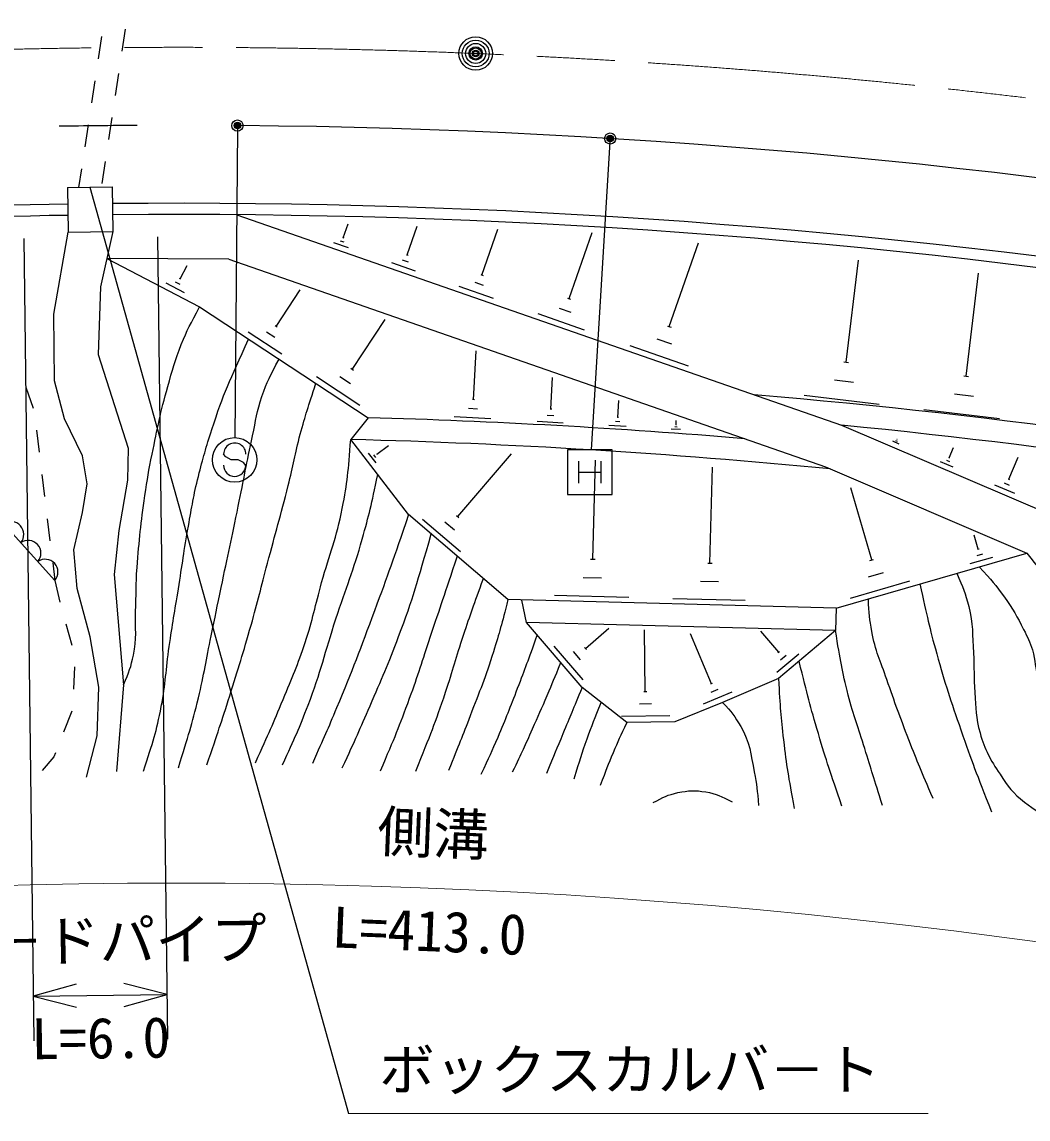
# Model space of a CAD drawing. Units: millimetres, scale not verified. Extents: x 40000 to 680000, y 20000 to 380000.
# Drawn here: x 306635 to 351762, y 266750 to 315978 of the extents above; entities that cross this region are included whole.
import ezdxf
from ezdxf.enums import TextEntityAlignment as Align

# ---------------------------------------------------------------- set-up
doc = ezdxf.new("R2010")
doc.units = ezdxf.units.MM
doc.header["$LTSCALE"] = 1000
doc.header["$PDMODE"] = 32
doc.header["$PDSIZE"] = 500
doc.linetypes.add('CHAIN', pattern=[18.5, 12, -1.5, 3.5, -1.5])
for name, color, linetype, lineweight in [('M-BGD', 7, 'Continuous', 25), ('M-BMK', 2, 'CHAIN', 13), ('M-BMK-SRVR', 3, 'Continuous', 25), ('M-STR-HTXT', 7, 'Continuous', 13), ('M-STR-STRC', 7, 'Continuous', 25)]:
    doc.layers.add(name, color=color, linetype=linetype, lineweight=lineweight)
doc.styles.add('@ＭＳ ゴシック', font='')
doc.styles.add('ＭＳ ゴシック', font='')
doc.styles.get('@ＭＳ ゴシック').set_extended_font_data('@MS Gothic')
doc.styles.get('ＭＳ ゴシック').set_extended_font_data('MS Gothic')

msp = doc.modelspace()

# ---------------------------------------------------------------- linework, layer by layer
at = {"layer": 'M-BGD'}
for p, q in [((311266, 315648), (311116, 314660)), ((310204, 315318), (310054, 314329)), ((310965, 313671), (310815, 312682)), ((309904, 313341), (309754, 312352)), ((310665, 311694), (310515, 310705)), ((309604, 311363), (309454, 310374)), ((310365, 309716), (310215, 308728)), ((309304, 309386), (309178, 308556)), ((308685, 308550), (310684, 308575)), ((308685, 308550), (308710, 306550)), ((309685, 308562), (321277, 267000)), ((310684, 308575), (310710, 306575)), ((316267, 307328), (343395, 297884)), ((321050, 306297), (321266, 306916)), ((323920, 305524), (324367, 306808)), ((308063, 302870), (308710, 306550)), ((308710, 306550), (310710, 306575)), ((310710, 306575), (310151, 304088)), ((321030, 306304), (321071, 306290)), ((327269, 304621), (327986, 306682)), ((331176, 303568), (332209, 306535)), ((320606, 306082), (321265, 305853)), ((320911, 306161), (321075, 306104)), ((335666, 302305), (336973, 306059)), ((315921, 305331), (310438, 305365)), ((310438, 305365), (314606, 303190)), ((315921, 305331), (342671, 296018)), ((323695, 305304), (323961, 305212)), ((323887, 305535), (323953, 305512)), ((343607, 300713), (344151, 305282)), ((313730, 304455), (314040, 305049)), ((323205, 305178), (324266, 304808)), ((313928, 303827), (313101, 304258)), ((313725, 304195), (313519, 304302)), ((313756, 304442), (313704, 304469)), ((326944, 304305), (327327, 304172)), ((327221, 304638), (327317, 304604)), ((348985, 300088), (349535, 304705)), ((310151, 304088), (310047, 301060)), ((318035, 302312), (319119, 303961)), ((326237, 304122), (327768, 303589)), ((331111, 303590), (331241, 303545)), ((308098, 299877), (308063, 302870)), ((314606, 303190), (322168, 298220)), ((329775, 302890), (331854, 302167)), ((330735, 303139), (331255, 302958)), ((318082, 302282), (317988, 302343)), ((321452, 300381), (322932, 302633)), ((335584, 302334), (335747, 302277)), ((318293, 301066), (316789, 302055)), ((317976, 301813), (317600, 302060)), ((335111, 301766), (335765, 301538)), ((333903, 301453), (336518, 300543)), ((310047, 301060), (311404, 296850)), ((326888, 299027), (327011, 301216)), ((321513, 300341), (321391, 300421)), ((343502, 300725), (343712, 300700)), ((308550, 298172), (308098, 299877)), ((321785, 298771), (319842, 300048)), ((321376, 299736), (320890, 300055)), ((330359, 298599), (330439, 300022)), ((343086, 299922), (343927, 299821)), ((348879, 300100), (349091, 300075)), ((306813, 299591), (307137, 298645)), ((326939, 299024), (326837, 299030)), ((333368, 298228), (333410, 298988)), ((341724, 299231), (345089, 298830)), ((348459, 299289), (349308, 299188)), ((327070, 298606), (326661, 298629)), ((330395, 298597), (330322, 298601)), ((347085, 298592), (350480, 298188)), ((309351, 296502), (308550, 298172)), ((322168, 298220), (321380, 297241)), ((327660, 298163), (326024, 298255)), ((330911, 297981), (329741, 298047)), ((330489, 298298), (330196, 298314)), ((333729, 297823), (332963, 297866)), ((333453, 298031), (333261, 298042)), ((333391, 298227), (333344, 298229)), ((335989, 297906), (335963, 297907)), ((335976, 297906), (335986, 298091)), ((343395, 297884), (353749, 293448)), ((307291, 297660), (307408, 296667)), ((336172, 297687), (335756, 297710)), ((336022, 297799), (335918, 297805)), ((311404, 296850), (311369, 295423)), ((323980, 293879), (321380, 297241)), ((322559, 296577), (323069, 296972)), ((345682, 297176), (345967, 297054)), ((345820, 297202), (345891, 297171)), ((345877, 297262), (345895, 297254)), ((345886, 297258), (345888, 297263)), ((348228, 296420), (348425, 296881)), ((308113, 290917), (302750, 296841)), ((309559, 295249), (309351, 296502)), ((322171, 296627), (322509, 296190)), ((322407, 296548), (322492, 296438)), ((322548, 296591), (322569, 296564)), ((326182, 293792), (328593, 296600)), ((348210, 296427), (348245, 296412)), ((350895, 295465), (351315, 296445)), ((332238, 291875), (332354, 296319)), ((337495, 291692), (337607, 295997)), ((342671, 296018), (351704, 292148)), ((347824, 296258), (348389, 296016)), ((348097, 296309), (348238, 296248)), ((307525, 295674), (307642, 294681)), ((311369, 295423), (310986, 293161)), ((350867, 295477), (350923, 295453)), ((309351, 293961), (309559, 295249)), ((344748, 291839), (343813, 295072)), ((350264, 295213), (351147, 294835)), ((350690, 295292), (350911, 295197)), ((308968, 292291), (309351, 293961)), ((307765, 293688), (307889, 292696)), ((328432, 290056), (323980, 293879)), ((324605, 293672), (326301, 292215)), ((325605, 293550), (326029, 293185)), ((326128, 293837), (326235, 293746)), ((310986, 293161), (310777, 291177)), ((349531, 292326), (349352, 292946)), ((309107, 290551), (308968, 292291)), ((343149, 289673), (351704, 292148)), ((349172, 291676), (350181, 291968)), ((349478, 292037), (349730, 292110)), ((349499, 292317), (349562, 292335)), ((308014, 291704), (308113, 290917)), ((332134, 291878), (332342, 291873)), ((337394, 291694), (337596, 291689)), ((344665, 291815), (344831, 291863)), ((310777, 291177), (311195, 286236)), ((331800, 291053), (332633, 291031)), ((344608, 291077), (345274, 291269)), ((308113, 290917), (308341, 289943)), ((309699, 288393), (309107, 290551)), ((337069, 290892), (337879, 290871)), ((343802, 290122), (346465, 290893)), ((343149, 289673), (328432, 290056)), ((329259, 289034), (329063, 290040)), ((330528, 290252), (333862, 290165)), ((335832, 290113), (339073, 290029)), ((343149, 289673), (343122, 288673)), ((308599, 288978), (308872, 288016)), ((343122, 288673), (329259, 289034)), ((331761, 286117), (329259, 289034)), ((331909, 287863), (332966, 288770)), ((334594, 285915), (334557, 288708)), ((337558, 286280), (336617, 288527)), ((340577, 287693), (339779, 288636)), ((343122, 288673), (340567, 286511)), ((310081, 286131), (309699, 288393)), ((331801, 286454), (330500, 287971)), ((331693, 287349), (331367, 287728)), ((331950, 287816), (331869, 287911)), ((341488, 287617), (340501, 286782)), ((340607, 287719), (340546, 287667)), ((340909, 287551), (340662, 287342)), ((308989, 287035), (308949, 286036)), ((340567, 286511), (338063, 285442)), ((310012, 283939), (310081, 286131)), ((311195, 286236), (310882, 282338)), ((333759, 284542), (331761, 286117)), ((337598, 286296), (337517, 286263)), ((337853, 286025), (337531, 285891)), ((334661, 285916), (334526, 285914)), ((338470, 285905), (337183, 285367)), ((308870, 285045), (308505, 284114)), ((334871, 285377), (334330, 285370)), ((338063, 285442), (335925, 284570)), ((335691, 284845), (333524, 284817)), ((335925, 284570), (333759, 284542)), ((309525, 282094), (310012, 283939)), ((308141, 283182), (308071, 283003)), ((308071, 283003), (307543, 282392))]:
    msp.add_line(p, q, dxfattribs=at)
for centre, radius, start, end in [((313663, -5161), 324000, 67.37901, 86.00808), ((313663, -5161), 316500, 90.33716, 90.97076), ((313663, -5161), 316500, 69.87746, 89.49536), ((313663, -5161), 313000, 90.90957, 95.84201), ((313663, -5161), 313000, 71.76401, 90.54347), ((313663, -5161), 312500, 90.90987, 95.84143), ((313663, -5161), 312500, 71.76415, 90.54317), ((313663, -5161), 305500, 72.7134, 85.1518), ((313663, -5161), 303500, 85.19925, 88.39408), ((313663, -5161), 304500, 72.50654, 84.39664), ((313663, -5161), 302500, 84.45515, 88.53808), ((306145, 292985), 575, 319.2236, 125.0832), ((306911, 292139), 575, 319.2236, 125.0832), ((307677, 291293), 575, 319.2236, 125.0832)]:
    msp.add_arc(centre, radius, start, end, dxfattribs=at)
for points, knots in [([(311195, 286236), (311445, 286814), (311519, 287031), (311639, 287565), (311806, 288309), (311705, 288753), (311735, 289515), (311765, 290288), (311740, 290724), (311799, 291496), (311895, 292761), (311963, 293470), (312150, 294725), (312259, 295452), (312319, 295860), (312470, 296579), (312720, 297770), (312843, 298443), (313173, 299615), (313383, 300360), (313489, 300784), (313781, 301501), (314057, 302181), (314186, 302421), (314606, 303190)], [0, 0, 0, 0, 1, 1, 1, 2, 2, 2, 3, 3, 3, 4, 4, 4, 5, 5, 5, 6, 6, 6, 7, 7, 7, 8, 8, 8, 8]), ([(312087, 282355), (312519, 283696), (312660, 284107), (312886, 285263), (313088, 286301), (313085, 286902), (313237, 287948), (313385, 288962), (313491, 289526), (313653, 290537), (313828, 291636), (313903, 292255), (314100, 293350), (314258, 294228), (314333, 294723), (314548, 295588), (314754, 296420), (314894, 296881), (315155, 297697), (315675, 299324), (315960, 299864), (316801, 301748)], [0, 0, 0, 0, 1, 1, 1, 2, 2, 2, 3, 3, 3, 4, 4, 4, 5, 5, 5, 6, 6, 6, 7, 7, 7, 7]), ([(313653, 282514), (314114, 283996), (314249, 284410), (314548, 285647), (314808, 286725), (314899, 287341), (315123, 288428), (315298, 289277), (315394, 289753), (315571, 290601), (315867, 292025), (316044, 292821), (316338, 294245), (316592, 295480), (316708, 296178), (316977, 297410), (317128, 298099), (317164, 298500), (317393, 299168), (317627, 299852), (317765, 300102), (318170, 300848)], [0, 0, 0, 0, 1, 1, 1, 2, 2, 2, 3, 3, 3, 4, 4, 4, 5, 5, 5, 6, 6, 6, 7, 7, 7, 7]), ([(314931, 282642), (315438, 284138), (315569, 284527), (315954, 285743), (316344, 286974), (316559, 287665), (316913, 288907), (317221, 289988), (317360, 290602), (317648, 291688), (318009, 293049), (318231, 293807), (318575, 295172), (318801, 296068), (318877, 296582), (319119, 297474), (319363, 298376), (319463, 298677), (319823, 299762)], [0, 0, 0, 0, 1, 1, 1, 2, 2, 2, 3, 3, 3, 4, 4, 4, 5, 5, 5, 6, 6, 6, 6]), ([(317105, 282738), (317723, 284098), (317891, 284460), (318352, 285583), (318758, 286574), (319008, 287122), (319342, 288140), (319681, 289173), (319788, 289777), (320078, 290825), (320437, 292124), (320750, 292826), (321005, 294149), (321234, 295344), (321275, 295795), (321380, 297241)], [0, 0, 0, 0, 1, 1, 1, 2, 2, 2, 3, 3, 3, 4, 4, 4, 5, 5, 5, 5]), ([(318320, 282642), (318902, 283897), (319058, 284264), (319470, 285327), (320044, 286807), (320224, 287686), (320717, 289195), (321174, 290595), (321506, 291356), (321900, 292775), (322210, 293894), (322302, 294284), (322598, 295666)], [0, 0, 0, 0, 1, 1, 1, 2, 2, 2, 3, 3, 3, 4, 4, 4, 4]), ([(323980, 293879), (323258, 291780), (323069, 291229), (322443, 289547), (321808, 287838), (321456, 286879), (320749, 285199), (320336, 284220), (320200, 283900), (319662, 282706)], [0, 0, 0, 0, 1, 1, 1, 2, 2, 2, 3, 3, 3, 3]), ([(321005, 282514), (321620, 283851), (321779, 284202), (322251, 285295), (322770, 286498), (323067, 287170), (323530, 288396), (324197, 290164), (324358, 290798), (324997, 293006)], [0, 0, 0, 0, 1, 1, 1, 2, 2, 2, 3, 3, 3, 3]), ([(326157, 292009), (325563, 290233), (325415, 289787), (324936, 288364), (324575, 287290), (324397, 286680), (324009, 285615), (323540, 284325), (323355, 283904), (322699, 282355)], [0, 0, 0, 0, 1, 1, 1, 2, 2, 2, 3, 3, 3, 3]), ([(351704, 292148), (352230, 291486), (352367, 291313), (352781, 290770), (353228, 290184), (353383, 289775), (353903, 289253), (354303, 288852), (354523, 288596), (355026, 288338), (355245, 288225), (355385, 288116), (355629, 288151), (355863, 288184), (355967, 288311), (356148, 288463), (356458, 288720), (356570, 288928), (356834, 289232), (357129, 289570), (357265, 289787), (357583, 290105), (357936, 290459), (358091, 290570), (358566, 290926)], [0, 0, 0, 0, 1, 1, 1, 2, 2, 2, 3, 3, 3, 4, 4, 4, 5, 5, 5, 6, 6, 6, 7, 7, 7, 8, 8, 8, 8]), ([(349576, 291532), (350130, 290921), (350306, 290731), (350702, 290163), (351078, 289624), (351268, 289304), (351564, 288717), (351740, 288368), (351846, 288171), (351958, 287797), (352107, 287301), (352065, 286991), (352221, 286497), (352395, 285946), (352513, 285637), (352805, 285139), (353046, 284728), (353178, 284472), (353550, 284175), (353897, 283898), (354145, 283755), (354587, 283708), (355164, 283646), (355553, 283681), (356048, 283985), (356642, 284351), (356864, 284716), (357289, 285270), (357885, 286048), (358122, 286552), (358633, 287388), (359266, 288423), (359457, 288772), (360190, 290075)], [0, 0, 0, 0, 1, 1, 1, 2, 2, 2, 3, 3, 3, 4, 4, 4, 5, 5, 5, 6, 6, 6, 7, 7, 7, 8, 8, 8, 9, 9, 9, 10, 10, 10, 11, 11, 11, 11]), ([(324297, 282355), (324971, 284040), (325167, 284498), (325639, 285903), (325973, 286894), (326109, 287467), (326438, 288460), (326770, 289458), (326888, 289780), (327333, 291000)], [0, 0, 0, 0, 1, 1, 1, 2, 2, 2, 3, 3, 3, 3]), ([(348560, 291239), (348856, 290587), (348945, 290351), (349099, 289754), (349304, 288960), (349261, 288484), (349314, 287666), (349358, 286973), (349317, 286582), (349372, 285890), (349429, 285177), (349409, 284762), (349607, 284075), (349829, 283302), (350061, 282892), (350504, 282221), (350861, 281680), (351084, 281368), (351597, 280972), (352067, 280610), (352378, 280405), (352963, 280309), (353766, 280176), (354241, 280368), (355032, 280562), (355912, 280779), (356419, 280913), (357217, 281343), (357974, 281750), (358304, 282146), (358876, 282787), (359900, 283934), (360157, 284819), (360867, 286183), (361163, 286752), (361239, 287113), (361530, 287685), (361795, 288206), (361901, 288383), (362270, 288986)], [0, 0, 0, 0, 1, 1, 1, 2, 2, 2, 3, 3, 3, 4, 4, 4, 5, 5, 5, 6, 6, 6, 7, 7, 7, 8, 8, 8, 9, 9, 9, 10, 10, 10, 11, 11, 11, 12, 12, 12, 13, 13, 13, 13]), ([(346913, 290762), (347235, 289261), (347330, 288842), (347663, 287629), (348034, 286277), (348294, 285534), (348750, 284209), (349247, 282759), (349436, 282286), (350124, 280533)], [0, 0, 0, 0, 1, 1, 1, 2, 2, 2, 3, 3, 3, 3]), ([(328432, 290056), (328150, 288932), (328064, 288617), (327781, 287709), (327427, 286574), (327166, 285959), (326742, 284848), (326374, 283882), (326249, 283571), (325767, 282387)], [0, 0, 0, 0, 1, 1, 1, 2, 2, 2, 3, 3, 3, 3]), ([(347503, 281140), (346963, 282393), (346819, 282728), (346416, 283761), (346006, 284813), (345791, 285409), (345425, 286478), (345142, 287308), (344905, 287756), (344754, 288620), (344655, 289190), (344628, 289414), (344602, 290093)], [0, 0, 0, 0, 1, 1, 1, 2, 2, 2, 3, 3, 3, 4, 4, 4, 4]), ([(345233, 280820), (344842, 282064), (344744, 282378), (344434, 283377), (344145, 284313), (343945, 284827), (343699, 285775), (343409, 286892), (343351, 287296), (343122, 288673)], [0, 0, 0, 0, 1, 1, 1, 2, 2, 2, 3, 3, 3, 3]), ([(327238, 282227), (327610, 283021), (327706, 283235), (327989, 283889), (328354, 284735), (328536, 285219), (328868, 286078), (329226, 287005), (329333, 287307), (329749, 288464)], [0, 0, 0, 0, 1, 1, 1, 2, 2, 2, 3, 3, 3, 3]), ([(328644, 282323), (329084, 283256), (329200, 283496), (329539, 284256), (329800, 284841), (329944, 285170), (330194, 285759), (330438, 286332), (330513, 286515), (330806, 287231)], [0, 0, 0, 0, 1, 1, 1, 2, 2, 2, 3, 3, 3, 3]), ([(343412, 280788), (342879, 282343), (342734, 282765), (342357, 284049), (341987, 285307), (341881, 285732), (341493, 287295)], [0, 0, 0, 0, 1, 1, 1, 2, 2, 2, 2]), ([(340567, 286511), (340643, 285199), (340668, 284832), (340790, 283761), (340929, 282556), (341007, 282148), (341270, 280692)], [0, 0, 0, 0, 1, 1, 1, 2, 2, 2, 2]), ([(331761, 286117), (331340, 285101), (331235, 284847), (330898, 284033), (330610, 283340), (330521, 283123), (330162, 282259)], [0, 0, 0, 0, 1, 1, 1, 2, 2, 2, 2]), ([(332609, 285449), (332288, 284662), (332201, 284446), (331968, 283793), (331722, 283101), (331652, 282865), (331393, 282003)], [0, 0, 0, 0, 1, 1, 1, 2, 2, 2, 2]), ([(338063, 285442), (338469, 285013), (338609, 284822), (338873, 284368), (339292, 283648), (339325, 283142), (339480, 282323), (339590, 281741), (339619, 281521), (339672, 280820)], [0, 0, 0, 0, 1, 1, 1, 2, 2, 2, 3, 3, 3, 3]), ([(333759, 284542), (333457, 283895), (333376, 283721), (333151, 283186), (332912, 282617), (332841, 282426), (332576, 281715)], [0, 0, 0, 0, 1, 1, 1, 2, 2, 2, 2]), ([(334941, 280948), (335408, 281198), (335599, 281298), (336060, 281396), (336536, 281496), (336826, 281508), (337306, 281428), (337794, 281346), (338001, 281236), (338489, 280980)], [0, 0, 0, 0, 1, 1, 1, 2, 2, 2, 3, 3, 3, 3])]:
    msp.add_open_spline(points, degree=3, knots=knots, dxfattribs=at)
at = {"layer": 'M-BMK'}
msp.add_arc((313663, -5161), 320000, 80.76517, 95.85004, dxfattribs=at)
at = {"layer": 'M-BMK-SRVR'}
for radius in [750, 600, 450, 300, 150, 100]:
    msp.add_circle((326986, 314562), radius, dxfattribs=at)
msp.add_point((326986, 314562), dxfattribs=at)
at = {"layer": 'M-STR-HTXT'}
msp.add_line((321277, 267000), (347277, 267000), dxfattribs=at)
msp.add_arc((313663, -5161), 282500, 67.40451, 95.80242, dxfattribs=at)
at = {"layer": 'M-STR-STRC'}
for p, q in [((316299, 311178), (316184, 297329)), ((333010, 310597), (332163, 296775)), ((306713, 306262), (307170, 270265)), ((312713, 306338), (313169, 270341)), ((315780, 296469), (315681, 296587)), ((316025, 296330), (315780, 296469)), ((331103, 296775), (331103, 294775)), ((333103, 296775), (331103, 296775)), ((333103, 294775), (333103, 296775)), ((316326, 296328), (316025, 296330)), ((316571, 296216), (316326, 296328)), ((316677, 296079), (316571, 296216)), ((331603, 296275), (331603, 295275)), ((332603, 296275), (332603, 295275)), ((331603, 295775), (332603, 295775)), ((331103, 294775), (333103, 294775)), ((309070, 272807), (307145, 272264)), ((313144, 272340), (311206, 272834)), ((307145, 272264), (313144, 272340)), ((307145, 272264), (309083, 271771)), ((311219, 271798), (313144, 272340))]:
    msp.add_line(p, q, dxfattribs=at)
for centre, radius in [((316300, 311328), 150), ((316300, 311328), 120), ((316300, 311328), 90), ((316300, 311328), 60), ((316300, 311328), 30), ((333019, 310747), 150), ((333019, 310747), 120), ((333019, 310747), 90), ((333019, 310747), 60), ((333019, 310747), 30), ((316175, 296329), 1000)]:
    msp.add_circle(centre, radius, dxfattribs=at)
for centre, start, end in [((316181, 296583), 359.5549, 179.5549), ((316177, 296083), 179.5549, 359.5549)]:
    msp.add_arc(centre, 500, start, end, dxfattribs=at)
for p in [(316300, 311328), (333019, 310747)]:
    msp.add_point(p, dxfattribs=at)

# ---------------------------------------------------------------- texts
at = {"layer": 'M-STR-HTXT', "style": 'ＭＳ ゴシック'}
msp.add_text('側溝', height=1833, rotation=357.703, dxfattribs=at).set_placement((325024, 278111), align=Align.BOTTOM_CENTER)
at = {"layer": 'M-STR-HTXT', "style": '@ＭＳ ゴシック'}
msp.add_text('L=413.0', height=1833, rotation=357.703, dxfattribs=at).set_placement((324943, 276113), align=Align.TOP_CENTER)
at = {"layer": 'M-STR-HTXT', "style": 'ＭＳ ゴシック'}
msp.add_text('ボックスカルバ－ト', height=1833, dxfattribs=at).set_placement((322652, 267500), align=Align.BOTTOM_LEFT)
at = {"layer": 'M-STR-STRC', "style": 'ＭＳ ゴシック'}
msp.add_text('ガ－ドパイプ', height=1833, rotation=0.727, dxfattribs=at).set_placement((310132, 273302), align=Align.BOTTOM_CENTER)
at = {"layer": 'M-STR-STRC', "style": '@ＭＳ ゴシック'}
msp.add_text('L=6.0', height=1833, rotation=0.727, dxfattribs=at).set_placement((310157, 271303), align=Align.TOP_CENTER)

doc.saveas('drawing.dxf')
